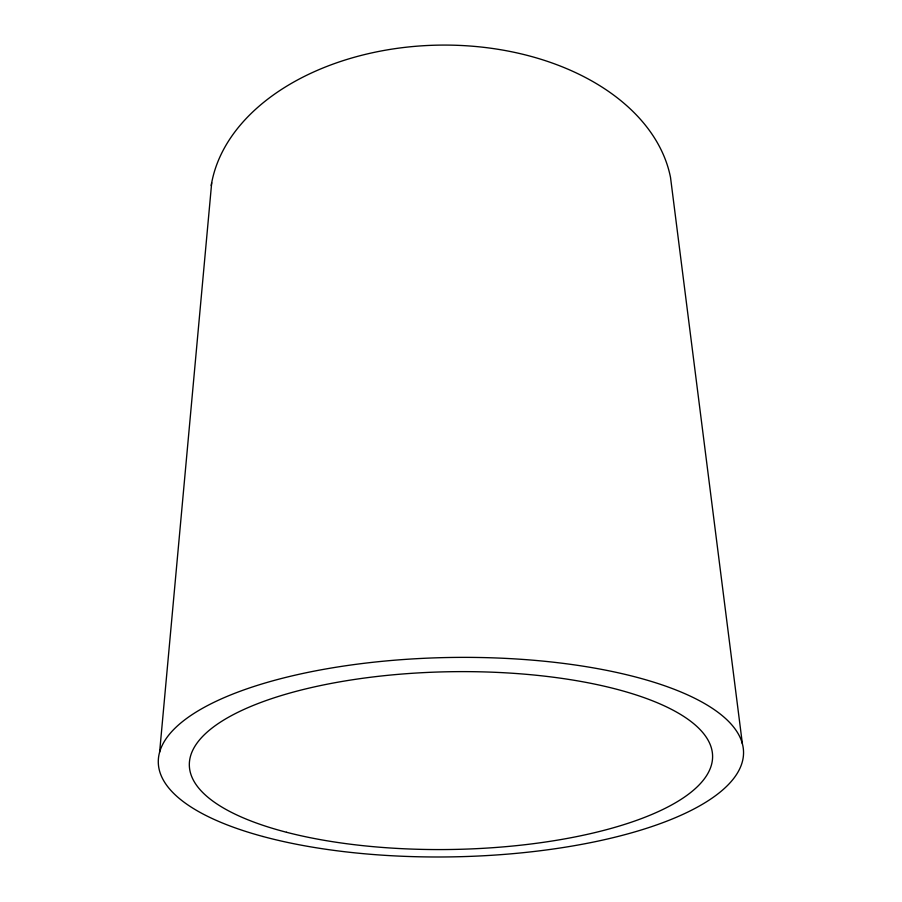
<?xml version="1.0" encoding="UTF-8"?>
<svg xmlns="http://www.w3.org/2000/svg" width="902" height="902" viewBox="0 0 902 902"><rect width="100%" height="100%" fill="white"/><g stroke="black" fill="none" stroke-linecap="round" stroke-linejoin="round"><path stroke-width="1.35" d="M159.62 752.167L211.699 182.756M742.38 743.778L670.524 177.491A231.329 154.794 -1 0 0 438.44 45.134A231.329 154.794 -1 0 0 211.203 185.586M262.933 836.492A292.665 99.694 -1 0 0 739.121 770.004A292.665 99.694 -1 0 0 350.698 665.045A292.665 99.694 -1 0 0 262.933 836.492M286.498 832.264A261.659 88.87 -1 0 0 709.412 770.432A261.659 88.87 -1 0 0 357.012 679.093A261.659 88.87 -1 0 0 286.498 832.264"/></g></svg>
